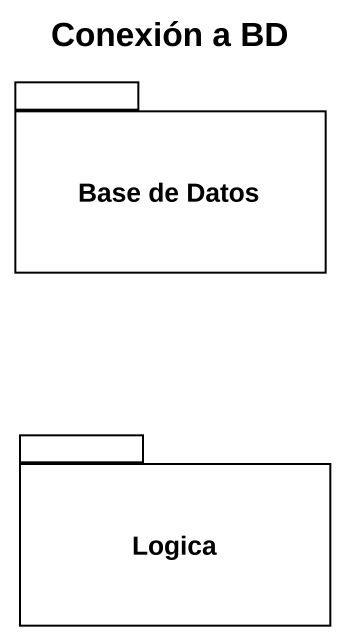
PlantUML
@startuml
title Conexión a BD
package "Base de Datos" as Base_de_Datos {
}
package Logica {
}
@enduml
